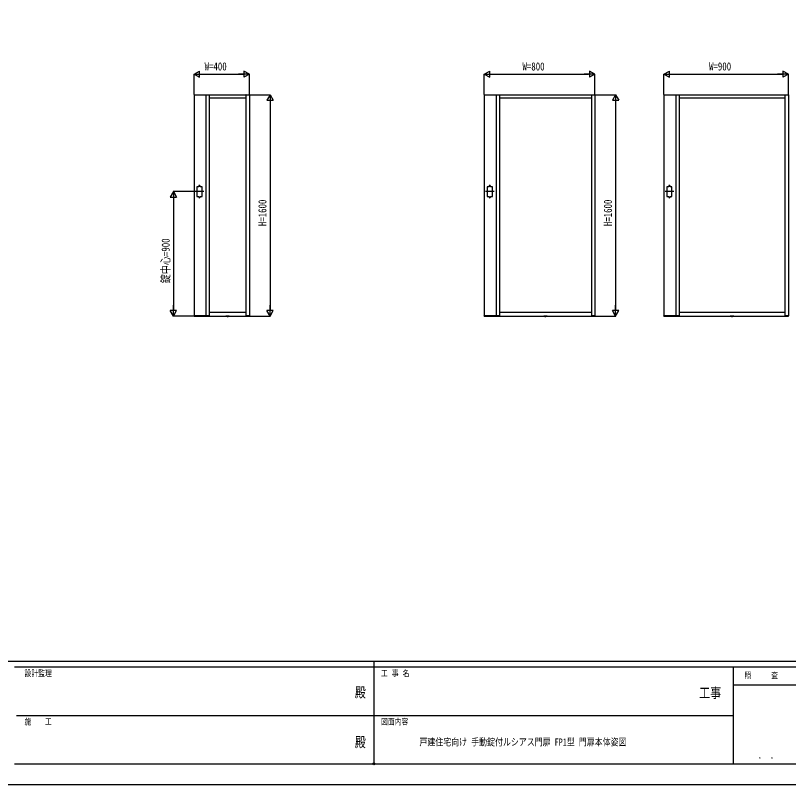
# Model space of a CAD drawing. Units: millimetres, scale not verified. Extents: x -8410 to 8410, y -5940 to 5940.
# Drawn here: x -2602 to 2991, y -5940 to -375 of the extents above; entities that cross this region are included whole.
import ezdxf
from ezdxf.enums import TextEntityAlignment as Align

# ---------------------------------------------------------------- set-up
doc = ezdxf.new("R2010")
doc.units = ezdxf.units.MM
doc.header["$LTSCALE"] = 30
doc.header["$PDMODE"] = 32
doc.header["$PDSIZE"] = 15
for name, color, linetype in [('0-1_USER1', 3, 'Continuous'), ('0-2_YKK_A1', 4, 'Continuous'), ('0-3_YKK_D', 6, 'Continuous'), ('0-4_YKK_ZWAK', 7, 'Continuous')]:
    doc.layers.add(name, color=color, linetype=linetype)
doc.styles.add('ＭＳ ゴシック', font='')
doc.styles.get('ＭＳ ゴシック').set_extended_font_data('MS Gothic')

msp = doc.modelspace()

# ---------------------------------------------------------------- linework, layer by layer
at = {"layer": '0-2_YKK_A1'}
for p, q in [((-1310.35, -949.97), (-1310.46, -952)), ((-1309.85, -949.5), (-1200.57, -949.5)), ((-1199.96, -950), (-934.96, -950)), ((-1199.96, -950), (-1199.96, -2550)), ((-934.85, -949.97), (-934.96, -952)), ((-934.96, -950), (-934.96, -2550)), ((-934.35, -949.5), (-910.07, -949.5)), ((789.65, -949.97), (789.54, -952)), ((790.15, -949.5), (899.43, -949.5)), ((900.04, -950), (1565.04, -950)), ((900.04, -950), (900.04, -2550)), ((1565.15, -949.97), (1565.04, -952)), ((1565.04, -950), (1565.04, -2550)), ((1565.65, -949.5), (1589.93, -949.5)), ((2089.65, -949.97), (2089.54, -952)), ((2090.15, -949.5), (2199.43, -949.5)), ((2200.04, -950), (2965.04, -950)), ((2200.04, -950), (2200.04, -2550)), ((2965.15, -949.97), (2965.04, -952)), ((2965.04, -950), (2965.04, -2550)), ((2965.65, -949.5), (2989.93, -949.5)), ((-1309.96, -952), (-1309.96, -2548)), ((-1199.96, -952), (-1309.96, -952)), ((-1224.96, -952), (-1224.96, -2548)), ((-934.96, -975), (-1199.96, -975)), ((-909.96, -952), (-934.96, -952)), ((-909.96, -952), (-909.96, -2548)), ((790.04, -952), (790.04, -2548)), ((900.04, -952), (790.04, -952)), ((875.04, -952), (875.04, -2548)), ((1565.04, -975), (900.04, -975)), ((1590.04, -952), (1565.04, -952)), ((1590.04, -952), (1590.04, -2548)), ((2090.04, -952), (2090.04, -2548)), ((2200.04, -952), (2090.04, -952)), ((2175.04, -952), (2175.04, -2548)), ((2965.04, -975), (2200.04, -975)), ((2990.04, -952), (2965.04, -952)), ((2990.04, -952), (2990.04, -2548)), ((-1275.96, -1615), (-1275.96, -1610)), ((-1265.96, -1615), (-1265.96, -1610)), ((824.04, -1615), (824.04, -1610)), ((834.04, -1615), (834.04, -1610)), ((2124.04, -1615), (2124.04, -1610)), ((2134.04, -1615), (2134.04, -1610)), ((-1239.46, -1650), (-1302.46, -1650)), ((860.54, -1650), (797.54, -1650)), ((2160.54, -1650), (2097.54, -1650)), ((-1275.96, -1685), (-1275.96, -1690)), ((-1265.96, -1685), (-1265.96, -1690)), ((824.04, -1685), (824.04, -1690)), ((834.04, -1685), (834.04, -1690)), ((2124.04, -1685), (2124.04, -1690)), ((2134.04, -1685), (2134.04, -1690)), ((-1310.35, -2550.03), (-1310.46, -2548)), ((-1199.96, -2548), (-1309.96, -2548)), ((-1309.85, -2550.5), (-1200.57, -2550.5)), ((-934.96, -2525), (-1199.96, -2525)), ((-1199.96, -2550), (-934.96, -2550)), ((-1079.96, -2550), (-1079.96, -2552)), ((-1054.96, -2552), (-1079.96, -2552)), ((-1063.71, -2552), (-1071.21, -2552)), ((-1071.21, -2552), (-1071.21, -2552.51)), ((-1063.71, -2552.51), (-1071.21, -2552.51)), ((-1067.46, -2550), (-1067.46, -2556.6)), ((-1063.71, -2552), (-1063.71, -2552.51)), ((-1054.96, -2550), (-1054.96, -2552)), ((-909.96, -2548), (-934.96, -2548)), ((-934.85, -2550.03), (-934.96, -2548)), ((-934.35, -2550.5), (-910.07, -2550.5)), ((789.65, -2550.03), (789.54, -2548)), ((900.04, -2548), (790.04, -2548)), ((790.15, -2550.5), (899.43, -2550.5)), ((1565.04, -2525), (900.04, -2525)), ((900.04, -2550), (1565.04, -2550)), ((1220.04, -2550), (1220.04, -2552)), ((1245.04, -2552), (1220.04, -2552)), ((1236.29, -2552), (1228.79, -2552)), ((1228.79, -2552), (1228.79, -2552.51)), ((1236.29, -2552.51), (1228.79, -2552.51)), ((1232.54, -2550), (1232.54, -2556.6)), ((1236.29, -2552), (1236.29, -2552.51)), ((1245.04, -2550), (1245.04, -2552)), ((1590.04, -2548), (1565.04, -2548)), ((1565.15, -2550.03), (1565.04, -2548)), ((1565.65, -2550.5), (1589.93, -2550.5)), ((2089.65, -2550.03), (2089.54, -2548)), ((2200.04, -2548), (2090.04, -2548)), ((2090.15, -2550.5), (2199.43, -2550.5)), ((2965.04, -2525), (2200.04, -2525)), ((2200.04, -2550), (2965.04, -2550)), ((2570.04, -2550), (2570.04, -2552)), ((2595.04, -2552), (2570.04, -2552)), ((2586.29, -2552), (2578.79, -2552)), ((2578.79, -2552), (2578.79, -2552.51)), ((2586.29, -2552.51), (2578.79, -2552.51)), ((2582.54, -2550), (2582.54, -2556.6)), ((2586.29, -2552), (2586.29, -2552.51)), ((2595.04, -2550), (2595.04, -2552)), ((2990.04, -2548), (2965.04, -2548)), ((2965.15, -2550.03), (2965.04, -2548)), ((2965.65, -2550.5), (2989.93, -2550.5))]:
    msp.add_line(p, q, dxfattribs=at)
for points in [[(-1200.07, -949.97), (-1199.96, -952), (-1310.46, -952)], [(-909.57, -949.97), (-909.46, -952), (-934.96, -952)], [(899.93, -949.97), (900.04, -952), (789.54, -952)], [(1590.43, -949.97), (1590.54, -952), (1565.04, -952)], [(2199.93, -949.97), (2200.04, -952), (2089.54, -952)], [(2990.43, -949.97), (2990.54, -952), (2965.04, -952)], [(-1275.96, -1615), (-1289.96, -1615), (-1289.96, -1685), (-1275.96, -1685)], [(-1265.96, -1685), (-1251.96, -1685), (-1251.96, -1615), (-1265.96, -1615)], [(824.04, -1615), (810.04, -1615), (810.04, -1685), (824.04, -1685)], [(834.04, -1685), (848.04, -1685), (848.04, -1615), (834.04, -1615)], [(2124.04, -1615), (2110.04, -1615), (2110.04, -1685), (2124.04, -1685)], [(2134.04, -1685), (2148.04, -1685), (2148.04, -1615), (2134.04, -1615)], [(-1200.07, -2550.03), (-1199.96, -2548), (-1310.46, -2548)], [(-1069.51, -2554.01), (-1068.61, -2552.15), (-1067.46, -2551.54)], [(-1065.41, -2554.01), (-1066.32, -2552.15), (-1067.46, -2551.54)], [(-909.57, -2550.03), (-909.46, -2548), (-934.96, -2548)], [(899.93, -2550.03), (900.04, -2548), (789.54, -2548)], [(1230.49, -2554.01), (1231.39, -2552.15), (1232.54, -2551.54)], [(1234.59, -2554.01), (1233.68, -2552.15), (1232.54, -2551.54)], [(1590.43, -2550.03), (1590.54, -2548), (1565.04, -2548)], [(2199.93, -2550.03), (2200.04, -2548), (2089.54, -2548)], [(2580.49, -2554.01), (2581.39, -2552.15), (2582.54, -2551.54)], [(2584.59, -2554.01), (2583.68, -2552.15), (2582.54, -2551.54)], [(2990.43, -2550.03), (2990.54, -2548), (2965.04, -2548)]]:
    msp.add_lwpolyline(points, dxfattribs=at)
for centre, radius, start, end in [((-1309.85, -950), 0.5, 90, 177), ((-1200.57, -950), 0.5, 3, 90), ((-934.35, -950), 0.5, 90, 177), ((-910.07, -950), 0.5, 3, 90), ((790.15, -950), 0.5, 90, 177), ((899.43, -950), 0.5, 3, 90), ((1565.65, -950), 0.5, 90, 177), ((1589.93, -950), 0.5, 3, 90), ((2090.15, -950), 0.5, 90, 177), ((2199.43, -950), 0.5, 3, 90), ((2965.65, -950), 0.5, 90, 177), ((2989.93, -950), 0.5, 3, 90), ((-1270.96, -1610), 5, 0, 180), ((829.04, -1610), 5, 0, 180), ((2129.04, -1610), 5, 0, 180), ((-1270.96, -1690), 5, 180, 0), ((829.04, -1690), 5, 180, 0), ((2129.04, -1690), 5, 180, 0), ((-1309.85, -2550), 0.5, 183, 270), ((-1200.57, -2550), 0.5, 270, 357), ((-1067.46, -2549.97), 4.53, 214.06671, 325.93329), ((-934.35, -2550), 0.5, 183, 270), ((-910.07, -2550), 0.5, 270, 357), ((790.15, -2550), 0.5, 183, 270), ((899.43, -2550), 0.5, 270, 357), ((1232.54, -2549.97), 4.53, 214.06671, 325.93329), ((1565.65, -2550), 0.5, 183, 270), ((1589.93, -2550), 0.5, 270, 357), ((2090.15, -2550), 0.5, 183, 270), ((2199.43, -2550), 0.5, 270, 357), ((2582.54, -2549.97), 4.53, 214.06671, 325.93329), ((2965.65, -2550), 0.5, 183, 270), ((2989.93, -2550), 0.5, 270, 357)]:
    msp.add_arc(centre, radius, start, end, dxfattribs=at)
at = {"layer": '0-3_YKK_D'}
for p, q in [((-1309.96, -800), (-1270.99, -777.5)), ((-1270.99, -822.5), (-1270.99, -777.5)), ((-909.96, -800), (-948.93, -777.5)), ((-948.93, -777.5), (-948.93, -822.5)), ((790.04, -800), (829.01, -777.5)), ((829.01, -822.5), (829.01, -777.5)), ((1590.04, -800), (1551.07, -777.5)), ((1551.07, -777.5), (1551.07, -822.5)), ((2090.04, -800), (2129.01, -777.5)), ((2129.01, -822.5), (2129.01, -777.5)), ((2990.04, -800), (2951.07, -777.5)), ((2951.07, -777.5), (2951.07, -822.5)), ((-1309.96, -948), (-1309.96, -799)), ((-1309.96, -800), (-1270.99, -822.5)), ((-1309.96, -800), (-1232.02, -800)), ((-1264.96, -800), (-954.96, -800)), ((-909.96, -800), (-987.9, -800)), ((-909.96, -800), (-948.93, -822.5)), ((-909.96, -948), (-909.96, -799)), ((790.04, -948), (790.04, -799)), ((790.04, -800), (829.01, -822.5)), ((790.04, -800), (867.98, -800)), ((835.04, -800), (1545.04, -800)), ((1590.04, -800), (1512.1, -800)), ((1590.04, -800), (1551.07, -822.5)), ((1590.04, -948), (1590.04, -799)), ((2090.04, -948), (2090.04, -799)), ((2090.04, -800), (2129.01, -822.5)), ((2090.04, -800), (2167.98, -800)), ((2135.04, -800), (2945.04, -800)), ((2990.04, -800), (2912.1, -800)), ((2990.04, -800), (2951.07, -822.5)), ((2990.04, -948), (2990.04, -799)), ((-907.96, -950), (-758.96, -950)), ((-759.96, -950), (-782.46, -988.97)), ((-759.96, -950), (-737.46, -988.97)), ((-759.96, -950), (-759.96, -1027.94)), ((1592.04, -950), (1741.04, -950)), ((1740.04, -950), (1717.54, -988.97)), ((1740.04, -950), (1762.54, -988.97)), ((1740.04, -950), (1740.04, -1027.94)), ((-782.46, -988.97), (-737.46, -988.97)), ((-759.96, -995), (-759.96, -2505)), ((1717.54, -988.97), (1762.54, -988.97)), ((1740.04, -995), (1740.04, -2505)), ((-1459.96, -1650), (-1482.46, -1688.97)), ((-1304.46, -1650), (-1460.96, -1650)), ((-1459.96, -1650), (-1437.46, -1688.97)), ((-1459.96, -1650), (-1459.96, -1727.94)), ((-1482.46, -1688.97), (-1437.46, -1688.97)), ((-1459.96, -1695), (-1459.96, -2505)), ((-1459.96, -2550), (-1482.46, -2511.03)), ((-1437.46, -2511.03), (-1482.46, -2511.03)), ((-1459.96, -2550), (-1459.96, -2472.06)), ((-1459.96, -2550), (-1437.46, -2511.03)), ((-759.96, -2550), (-782.46, -2511.03)), ((-737.46, -2511.03), (-782.46, -2511.03)), ((-759.96, -2550), (-759.96, -2472.06)), ((-759.96, -2550), (-737.46, -2511.03)), ((1740.04, -2550), (1717.54, -2511.03)), ((1762.54, -2511.03), (1717.54, -2511.03)), ((1740.04, -2550), (1740.04, -2472.06)), ((1740.04, -2550), (1762.54, -2511.03)), ((-1311.96, -2550), (-1460.96, -2550)), ((-907.96, -2550), (-758.96, -2550)), ((1592.04, -2550), (1741.04, -2550))]:
    msp.add_line(p, q, dxfattribs=at)
at = {"layer": '0-4_YKK_ZWAK'}
for p, q in [((7790.04, -5050), (-7809.96, -5050)), ((-9.96, -5090), (-2609.96, -5090)), ((-9.96, -5050), (-9.96, -5790)), ((2590.04, -5090), (-9.96, -5090)), ((3970.04, -5220), (2590.04, -5220)), ((-2594.96, -5440), (-9.96, -5440)), ((-9.96, -5440), (2590.04, -5440)), ((-2609.96, -5790), (-9.96, -5790)), ((-9.96, -5790), (2590.04, -5790)), ((2590.04, -5790), (3970.04, -5790))]:
    msp.add_line(p, q, dxfattribs=at)
msp.add_lwpolyline([(-8410, -5940), (8410, -5940), (8410, 5940), (-8410, 5940)], close=True, dxfattribs=at)
msp.add_lwpolyline([(3970.04, -5090), (2590.04, -5090), (2590.04, -5790)], dxfattribs=at)
msp.add_point((-9.96, -5790), dxfattribs=at)

# ---------------------------------------------------------------- texts
at = {"layer": '0-1_USER1', "style": 'ＭＳ ゴシック', "width": 0.8}
msp.add_text('戸建住宅向け 手動錠付ルシアス門扉 FP1型 門扉本体姿図', height=51.32, dxfattribs=at).set_placement((320.62, -5673.44), align=Align.BOTTOM_LEFT)
at = {"layer": '0-3_YKK_D', "style": 'ＭＳ ゴシック', "width": 0.8}
for s, p in [('W=400', (-1233.69, -791)), ('W=800', (1066.31, -791)), ('W=900', (2416.31, -791))]:
    msp.add_text(s, height=58.65, dxfattribs=at).set_placement(p, align=Align.BOTTOM_LEFT)
for s, p in [('H=1600', (-768.96, -1899.33)), ('H=1600', (1731.04, -1899.33)), ('錠中心=900', (-1468.96, -2313.33))]:
    msp.add_text(s, height=58.65, rotation=90, dxfattribs=at).set_placement(p, align=Align.BOTTOM_LEFT)
at = {"layer": '0-4_YKK_ZWAK', "style": 'ＭＳ ゴシック', "width": 0.8}
for s, height, p in [('設計監理', 43.99, (-2536.63, -5170)), ('工 事 名', 43.99, (42.54, -5170)), ('照     査', 43.99, (2672.84, -5185)), ('殿', 73.31, (-147.33, -5331.67)), ('工事', 73.31, (2344.67, -5334.93)), ('施\u3000\u3000工', 43.99, (-2536.63, -5520)), ('図面内容', 43.99, (42.54, -5520)), ('殿', 73.31, (-147.33, -5691.67)), ('． ．', 51.83, (2770, -5768.7))]:
    msp.add_text(s, height=height, dxfattribs=at).set_placement(p, align=Align.BOTTOM_LEFT)

doc.saveas('drawing.dxf')
